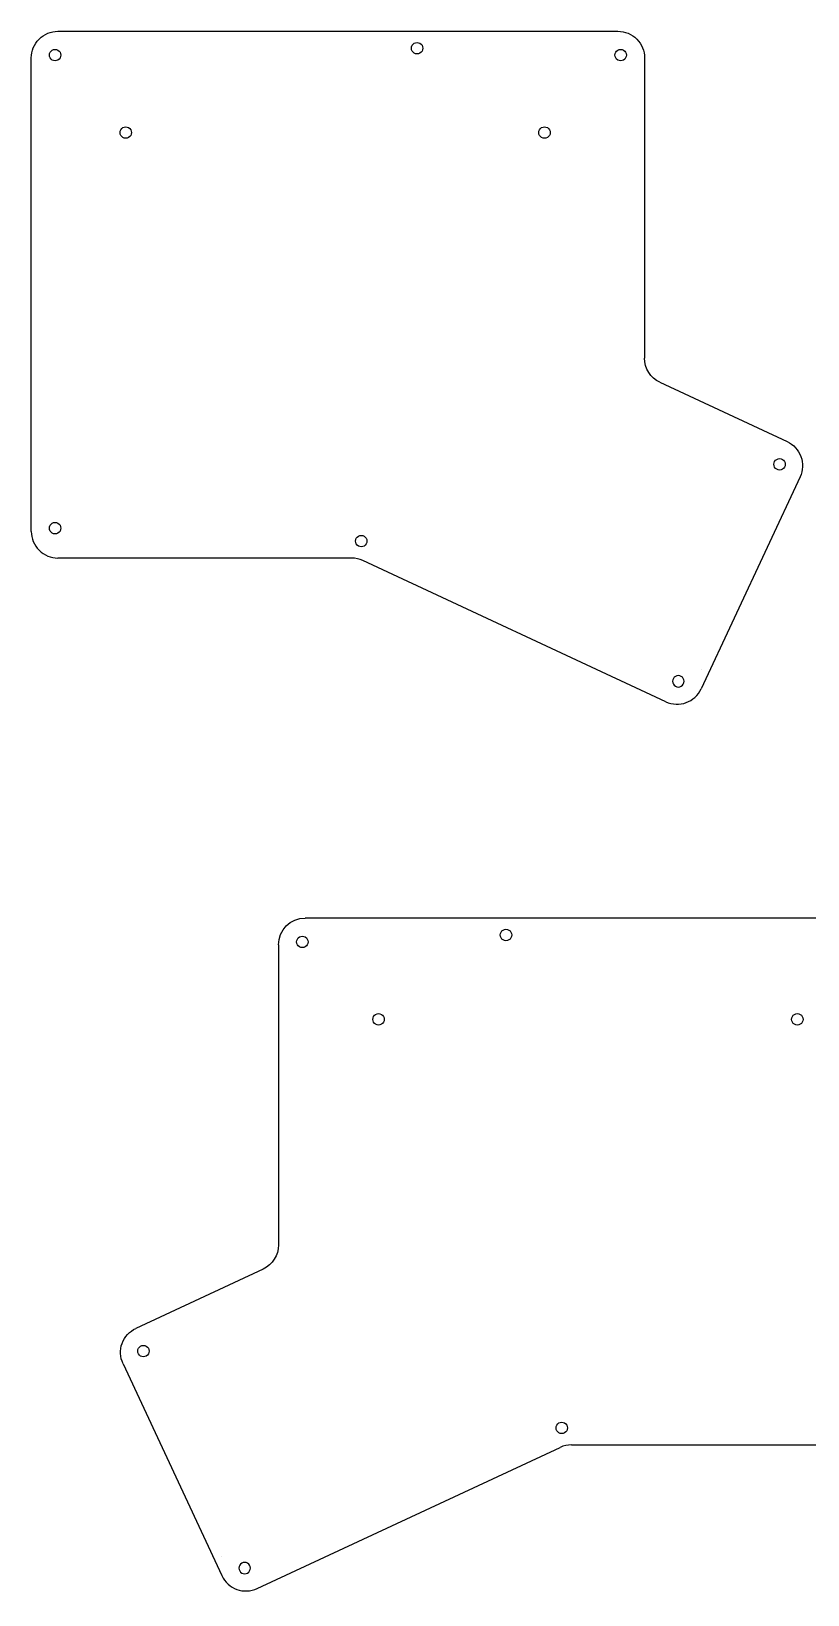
# Model space of a CAD drawing. Extents: x 20 to 1116, y 61 to 490.
# Drawn here: x 20.4 to 224.4, y 61.3 to 472.2 of the extents above; entities that cross this region are included whole.
import ezdxf

# ---------------------------------------------------------------- set-up
doc = ezdxf.new("R2010")
doc.units = 0
doc.layers.add('Layer_1', color=7, linetype='CONTINUOUS')

msp = doc.modelspace()

# ---------------------------------------------------------------- linework, layer by layer
at = {"layer": 'Layer_1', "color": 1}
for p, q in [((27.41733, 472.1943), (174.50413, 472.1943)), ((20.41733, 340.764299), (20.41733, 465.1943)), ((25.18121, 465.93043), (25.18121, 465.93043)), ((120.25063, 467.7493), (120.25063, 467.7493)), ((173.7339, 465.93043), (173.7339, 465.93043)), ((181.50413, 465.1943), (181.50413, 386.305605)), ((43.72513, 445.5805), (43.72513, 445.5805)), ((153.72513, 445.5805), (153.72513, 445.5805)), ((185.54601, 379.961351), (218.95624, 364.38323)), ((215.47586, 358.39479), (215.47586, 358.39479)), ((222.34229, 355.080672), (196.3779, 299.399391)), ((25.18121, 341.61568), (25.18121, 341.61568)), ((105.58721, 338.2093), (105.58721, 338.2093)), ((104.55012, 333.764395), (27.41733, 333.764299)), ((187.07592, 296.013306), (107.50794, 333.108691)), ((196.41733, 304.4963), (196.41733, 304.4963)), ((191.88942, 301.378705), (191.88942, 301.378705)), ((239.43384, 239.156886), (92.347042, 239.156886)), ((143.60054, 234.711886), (143.60054, 234.711886)), ((85.347043, 232.156887), (85.347043, 153.26819)), ((90.117268, 232.89301), (90.117268, 232.89301)), ((110.12604, 212.543086), (110.12604, 212.543086)), ((220.12604, 212.543086), (220.12604, 212.543086)), ((81.305162, 146.92394), (47.894928, 131.34582)), ((48.375308, 125.35737), (48.375308, 125.35737)), ((44.508883, 122.04326), (70.47327, 66.36198)), ((158.26396, 105.17189), (158.26396, 105.17189)), ((79.775253, 62.97589), (159.34323, 100.07128)), ((162.30105, 100.72689), (239.43384, 100.72689)), ((70.433843, 71.4589), (70.433843, 71.4589)), ((70.433843, 71.4589), (70.433843, 71.4589)), ((77.961746, 68.34129), (77.961746, 68.34129))]:
    msp.add_line(p, q, dxfattribs=at)
for points in [[(20.41733, 465.1943), (20.41733, 467.050815), (21.154828, 468.831293), (22.467583, 470.144047)], [(22.467583, 470.144047), (23.780337, 471.456802), (25.560815, 472.1943), (27.41733, 472.1943)], [(120.25063, 467.7493), (120.25063, 468.285198), (120.536528, 468.780389), (121.00063, 469.048338)], [(121.00063, 469.048338), (121.464732, 469.316287), (122.036528, 469.316287), (122.50063, 469.048338)], [(122.50063, 469.048338), (122.964732, 468.780389), (123.25063, 468.285198), (123.25063, 467.7493)], [(174.50413, 472.1943), (176.360645, 472.1943), (178.141123, 471.456802), (179.453877, 470.144047)], [(179.453877, 470.144047), (180.766632, 468.831293), (181.50413, 467.050815), (181.50413, 465.1943)], [(25.18121, 465.93043), (25.18121, 466.466328), (25.467108, 466.961519), (25.93121, 467.229468)], [(25.93121, 464.631392), (25.467108, 464.899341), (25.18121, 465.394532), (25.18121, 465.93043)], [(25.93121, 467.229468), (26.395312, 467.497417), (26.967108, 467.497417), (27.43121, 467.229468)], [(27.43121, 464.631392), (26.967108, 464.363443), (26.395312, 464.363443), (25.93121, 464.631392)], [(27.43121, 467.229468), (27.895312, 466.961519), (28.18121, 466.466328), (28.18121, 465.93043)], [(28.18121, 465.93043), (28.18121, 465.394532), (27.895312, 464.899341), (27.43121, 464.631392)], [(121.00063, 466.450262), (120.536528, 466.718211), (120.25063, 467.213402), (120.25063, 467.7493)], [(122.50063, 466.450262), (122.036528, 466.182313), (121.464732, 466.182313), (121.00063, 466.450262)], [(123.25063, 467.7493), (123.25063, 467.213402), (122.964732, 466.718211), (122.50063, 466.450262)], [(173.7339, 465.93043), (173.7339, 466.466328), (174.019798, 466.961519), (174.4839, 467.229468)], [(174.4839, 464.631392), (174.019798, 464.899341), (173.7339, 465.394532), (173.7339, 465.93043)], [(174.4839, 467.229468), (174.948002, 467.497417), (175.519798, 467.497417), (175.9839, 467.229468)], [(175.9839, 464.631392), (175.519798, 464.363443), (174.948002, 464.363443), (174.4839, 464.631392)], [(175.9839, 467.229468), (176.448002, 466.961519), (176.7339, 466.466328), (176.7339, 465.93043)], [(176.7339, 465.93043), (176.7339, 465.394532), (176.448002, 464.899341), (175.9839, 464.631392)], [(43.72513, 445.5805), (43.72513, 446.116398), (44.011028, 446.611589), (44.47513, 446.879538)], [(44.47513, 444.281462), (44.011028, 444.549411), (43.72513, 445.044602), (43.72513, 445.5805)], [(44.47513, 446.879538), (44.939232, 447.147487), (45.511028, 447.147487), (45.97513, 446.879538)], [(45.97513, 444.281462), (45.511028, 444.013513), (44.939232, 444.013513), (44.47513, 444.281462)], [(45.97513, 446.879538), (46.439232, 446.611589), (46.72513, 446.116398), (46.72513, 445.5805)], [(46.72513, 445.5805), (46.72513, 445.044602), (46.439232, 444.549411), (45.97513, 444.281462)], [(153.72513, 445.5805), (153.724511, 446.116811), (154.010274, 446.612648), (154.47463, 446.880982)], [(154.47463, 444.280018), (154.010274, 444.548352), (153.724511, 445.044189), (153.72513, 445.5805)], [(154.47463, 446.880982), (154.938986, 447.149317), (155.511274, 447.149317), (155.97563, 446.880982)], [(155.97563, 444.280018), (155.511274, 444.011683), (154.938986, 444.011683), (154.47463, 444.280018)], [(155.97563, 446.880982), (156.439986, 446.612648), (156.725749, 446.116811), (156.72513, 445.5805)], [(156.72513, 445.5805), (156.725749, 445.044189), (156.439986, 444.548352), (155.97563, 444.280018)], [(185.54601, 379.961351), (183.08036, 381.111004), (181.504129, 383.585103), (181.50413, 386.305605)], [(218.95624, 364.38323), (220.638871, 363.598674), (221.940914, 362.177817), (222.575925, 360.433243)], [(215.47586, 358.39479), (215.47586, 358.930688), (215.761758, 359.425879), (216.22586, 359.693828)], [(216.22586, 357.095752), (215.761758, 357.363701), (215.47586, 357.858892), (215.47586, 358.39479)], [(216.22586, 359.693828), (216.689962, 359.961777), (217.261758, 359.961777), (217.72586, 359.693828)], [(217.72586, 359.693828), (218.189962, 359.425879), (218.47586, 358.930688), (218.47586, 358.39479)], [(218.47586, 358.39479), (218.47586, 357.858892), (218.189962, 357.363701), (217.72586, 357.095752)], [(222.575925, 360.433243), (223.210935, 358.688669), (223.126894, 356.763289), (222.34229, 355.08068)], [(217.72586, 357.095752), (217.261758, 356.827803), (216.689962, 356.827803), (216.22586, 357.095752)], [(25.18121, 341.61568), (25.18121, 342.151578), (25.467108, 342.646769), (25.93121, 342.914718)], [(25.93121, 340.316642), (25.467108, 340.584591), (25.18121, 341.079782), (25.18121, 341.61568)], [(25.93121, 342.914718), (26.395312, 343.182667), (26.967108, 343.182667), (27.43121, 342.914718)], [(27.43121, 342.914718), (27.895312, 342.646769), (28.18121, 342.151578), (28.18121, 341.61568)], [(28.18121, 341.61568), (28.18121, 341.079782), (27.895312, 340.584591), (27.43121, 340.316642)], [(20.41733, 340.764299), (20.41733, 338.907783), (21.154828, 337.127306), (22.467583, 335.814551)], [(27.43121, 340.316642), (26.967108, 340.048693), (26.395312, 340.048693), (25.93121, 340.316642)], [(105.58721, 338.2093), (105.58721, 338.745198), (105.873108, 339.240389), (106.33721, 339.508338)], [(106.33721, 336.910262), (105.873108, 337.178211), (105.58721, 337.673402), (105.58721, 338.2093)], [(106.33721, 339.508338), (106.801312, 339.776287), (107.373108, 339.776287), (107.83721, 339.508338)], [(107.83721, 336.910262), (107.373108, 336.642313), (106.801312, 336.642313), (106.33721, 336.910262)], [(107.83721, 339.508338), (108.301312, 339.240389), (108.58721, 338.745198), (108.58721, 338.2093)], [(108.58721, 338.2093), (108.58721, 337.673402), (108.301312, 337.178211), (107.83721, 336.910262)], [(22.467583, 335.814551), (23.780337, 334.501797), (25.560815, 333.764299), (27.41733, 333.764299)], [(107.50794, 333.108691), (106.581679, 333.540523), (105.572097, 333.764299), (104.55012, 333.764299)], [(189.638307, 302.68097), (189.173638, 302.412159), (188.888044, 301.915524), (188.88943, 301.378705)], [(188.88943, 301.378705), (188.888044, 300.841885), (189.173638, 300.34525), (189.638307, 300.076439)], [(191.140543, 302.68097), (190.675873, 302.94978), (190.102977, 302.94978), (189.638307, 302.68097)], [(189.638307, 300.076439), (190.102977, 299.807629), (190.675873, 299.807629), (191.140543, 300.076439)], [(191.88942, 301.378705), (191.890806, 301.915524), (191.605212, 302.412159), (191.140543, 302.68097)], [(191.140543, 300.076439), (191.605212, 300.34525), (191.890806, 300.841885), (191.88942, 301.378705)], [(187.07592, 296.013306), (190.579639, 294.379839), (194.744161, 295.895798), (196.3779, 299.399391)], [(85.347043, 232.156887), (85.347043, 236.022879), (88.48105, 239.156886), (92.347042, 239.156886)], [(90.117268, 232.89301), (90.117268, 233.428908), (90.403166, 233.924099), (90.867268, 234.192048)], [(90.867268, 234.192048), (91.33137, 234.459997), (91.903166, 234.459997), (92.367268, 234.192048)], [(92.367268, 234.192048), (92.83137, 233.924099), (93.117268, 233.428908), (93.117268, 232.89301)], [(143.60054, 234.711886), (143.60054, 235.247784), (143.886438, 235.742975), (144.35054, 236.010924)], [(144.35054, 233.412848), (143.886438, 233.680797), (143.60054, 234.175988), (143.60054, 234.711886)], [(144.35054, 236.010924), (144.814642, 236.278873), (145.386438, 236.278873), (145.85054, 236.010924)], [(145.85054, 236.010924), (146.314642, 235.742975), (146.60054, 235.247784), (146.60054, 234.711886)], [(146.60054, 234.711886), (146.60054, 234.175988), (146.314642, 233.680797), (145.85054, 233.412848)], [(90.867268, 231.593972), (90.403166, 231.861921), (90.117268, 232.357112), (90.117268, 232.89301)], [(92.367268, 231.593972), (91.903166, 231.326023), (91.33137, 231.326023), (90.867268, 231.593972)], [(93.117268, 232.89301), (93.117268, 232.357112), (92.83137, 231.861921), (92.367268, 231.593972)], [(145.85054, 233.412848), (145.386438, 233.144899), (144.814642, 233.144899), (144.35054, 233.412848)], [(110.12604, 212.543086), (110.12604, 213.078984), (110.411938, 213.574175), (110.87604, 213.842124)], [(110.87604, 213.842124), (111.340142, 214.110073), (111.911938, 214.110073), (112.37604, 213.842124)], [(112.37604, 213.842124), (112.840142, 213.574175), (113.12604, 213.078984), (113.12604, 212.543086)], [(220.12604, 212.543086), (220.125453, 213.079376), (220.411222, 213.575179), (220.875565, 213.843494)], [(220.875565, 213.843494), (221.339908, 214.111809), (221.912172, 214.111809), (222.376515, 213.843494)], [(222.376515, 213.843494), (222.840858, 213.575179), (223.126627, 213.079376), (223.12604, 212.543086)], [(110.87604, 211.244048), (110.411938, 211.511997), (110.12604, 212.007188), (110.12604, 212.543086)], [(112.37604, 211.244048), (111.911938, 210.976099), (111.340142, 210.976099), (110.87604, 211.244048)], [(113.12604, 212.543086), (113.12604, 212.007188), (112.840142, 211.511997), (112.37604, 211.244048)], [(220.875565, 211.242678), (220.411222, 211.510993), (220.125453, 212.006796), (220.12604, 212.543086)], [(222.376515, 211.242678), (221.912172, 210.974363), (221.339908, 210.974363), (220.875565, 211.242678)], [(223.12604, 212.543086), (223.126627, 212.006796), (222.840858, 211.510993), (222.376515, 211.242678)], [(85.347043, 153.26819), (85.347042, 150.547689), (83.770811, 148.073592), (81.305162, 146.92394)], [(44.508883, 122.04326), (43.724276, 123.72587), (43.640232, 125.651251), (44.275242, 127.395828)], [(44.275242, 127.395828), (44.910251, 129.140404), (46.212295, 130.561263), (47.894928, 131.34582)], [(48.375308, 125.35737), (48.375308, 125.893268), (48.661206, 126.388459), (49.125308, 126.656408)], [(49.125308, 124.058332), (48.661206, 124.326281), (48.375308, 124.821472), (48.375308, 125.35737)], [(49.125308, 126.656408), (49.58941, 126.924357), (50.161206, 126.924357), (50.625308, 126.656408)], [(50.625308, 124.058332), (50.161206, 123.790383), (49.58941, 123.790383), (49.125308, 124.058332)], [(50.625308, 126.656408), (51.08941, 126.388459), (51.375308, 125.893268), (51.375308, 125.35737)], [(51.375308, 125.35737), (51.375308, 124.821472), (51.08941, 124.326281), (50.625308, 124.058332)], [(158.26396, 105.17189), (158.26396, 105.707788), (158.549858, 106.202979), (159.01396, 106.470928)], [(159.01396, 103.872852), (158.549858, 104.140801), (158.26396, 104.635992), (158.26396, 105.17189)], [(159.01396, 106.470928), (159.478062, 106.738877), (160.049858, 106.738877), (160.51396, 106.470928)], [(160.51396, 103.872852), (160.049858, 103.604903), (159.478062, 103.604903), (159.01396, 103.872852)], [(160.51396, 106.470928), (160.978062, 106.202979), (161.26396, 105.707788), (161.26396, 105.17189)], [(161.26396, 105.17189), (161.26396, 104.635992), (160.978062, 104.140801), (160.51396, 103.872852)], [(162.30105, 100.72689), (161.279073, 100.72689), (160.26949, 100.503113), (159.34323, 100.07128)], [(77.211746, 69.640329), (76.747644, 69.908278), (76.175846, 69.908278), (75.711745, 69.640329)], [(70.47327, 66.36198), (72.107007, 62.858383), (76.271531, 61.342421), (79.775253, 62.97589)], [(75.711745, 69.640329), (75.247643, 69.37238), (74.961744, 68.877189), (74.961744, 68.34129)], [(74.961744, 68.34129), (74.961744, 67.805391), (75.247643, 67.3102), (75.711745, 67.042251)], [(75.711745, 67.042251), (76.175846, 66.774302), (76.747644, 66.774302), (77.211746, 67.042251)], [(77.961746, 68.34129), (77.961746, 68.877189), (77.675847, 69.37238), (77.211746, 69.640329)], [(77.211746, 67.042251), (77.675847, 67.3102), (77.961746, 67.805391), (77.961746, 68.34129)]]:
    msp.add_open_spline(points, degree=3, dxfattribs=at)

doc.saveas('drawing.dxf')
